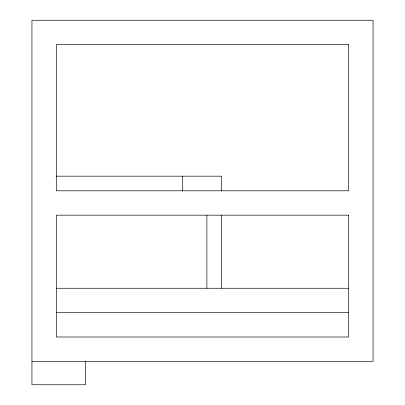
<?xml version="1.0" encoding="UTF-8"?>
<svg xmlns="http://www.w3.org/2000/svg" width="405" height="405" viewBox="0 0 405 405"><rect width="100%" height="100%" fill="white"/><g stroke="black" fill="none" stroke-linecap="round" stroke-linejoin="round"><path stroke-width="0.61" d="M55.986 176.185L221.505 176.185L221.505 191.089M56.31 288.264L348.69 288.264M56.31 312.63L348.69 312.63M31.944 361.361L373.056 361.361L373.056 20.25L31.944 20.25L31.944 384.75L85.546 384.75L85.546 361.058M221.505 215.171L221.505 288.264M206.884 215.171L206.884 288.264M182.518 176.185L182.518 191.089M348.69 44.616L56.31 44.616L56.31 190.806L348.69 190.806L348.69 44.616M348.69 215.171L56.31 215.171L56.31 336.995L348.69 336.995L348.69 215.171"/></g></svg>
